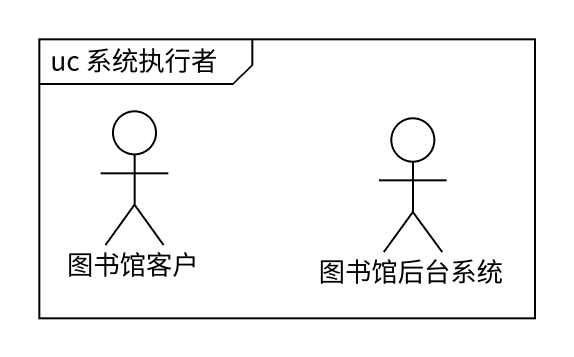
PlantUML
@startuml
mainframe uc 系统执行者
actor 图书馆客户
actor 图书馆后台系统
@enduml
